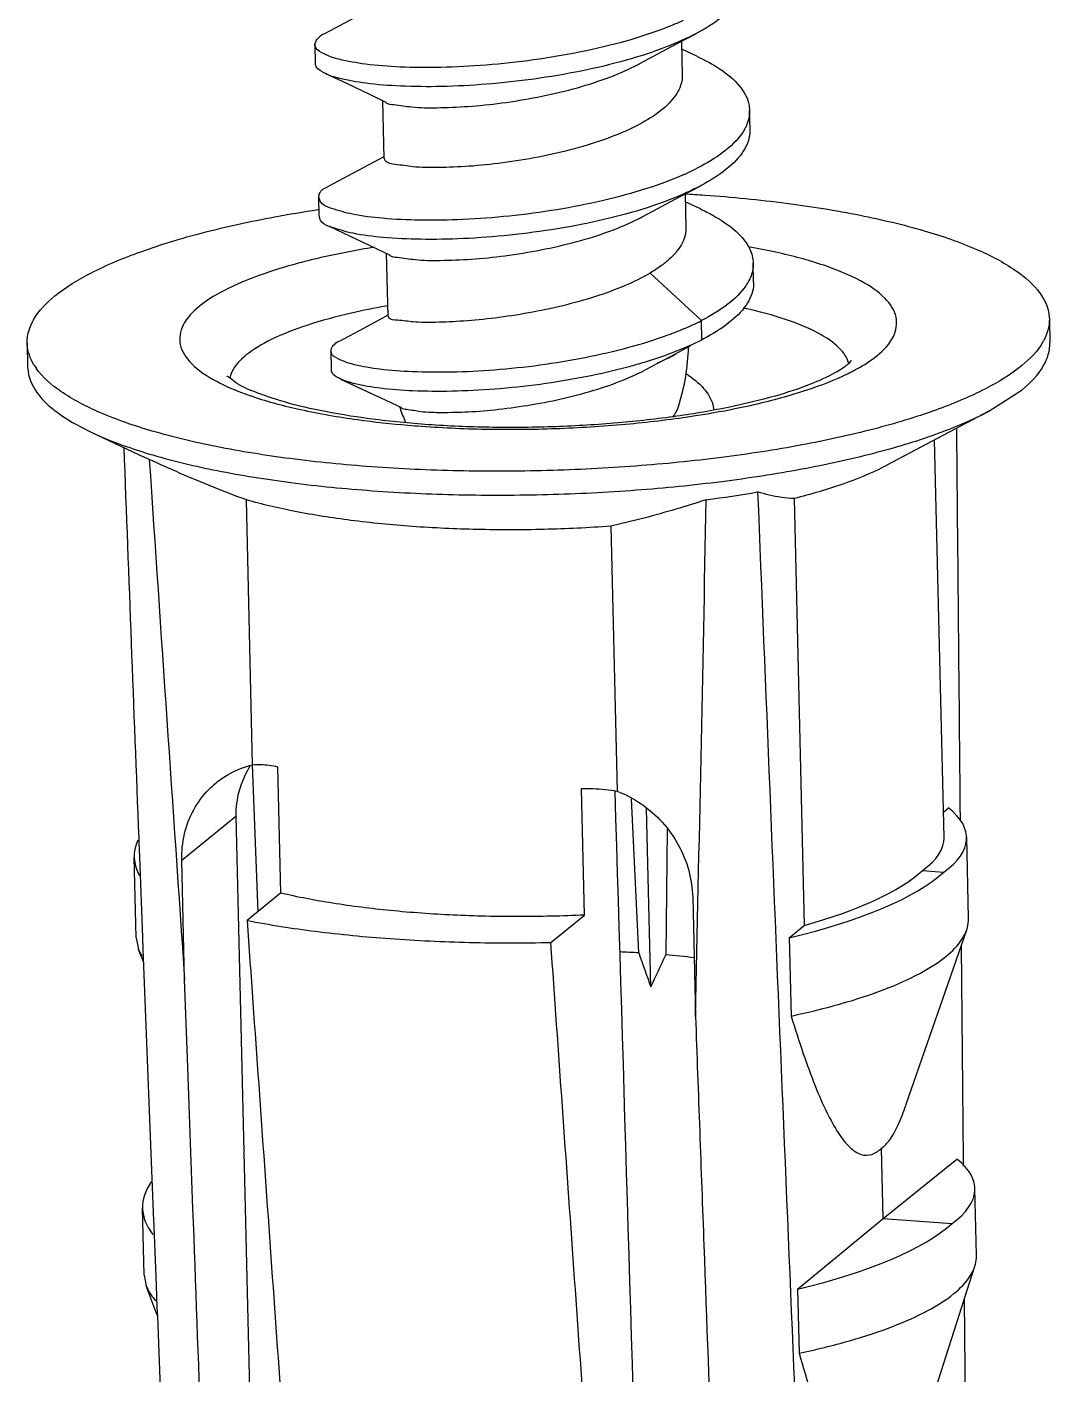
# Model space of a CAD drawing. Header units: millimetres. Extents: x 0 to 1787, y -410 to 0.
# Drawn here: x 1588.59 to 1595.68, y -383.18 to -373.85 of the extents above; entities that cross this region are included whole.
import ezdxf

# ---------------------------------------------------------------- set-up
doc = ezdxf.new("R2010")
doc.units = ezdxf.units.MM
doc.header["$MEASUREMENT"] = 0
doc.layers.get('0').update_dxf_attribs({"linetype": 'CONTINUOUS'})
doc.layers.add('02___PRT_ALL_AXES', color=7, linetype='CONTINUOUS')
doc.layers.add('3_ALL_AXES', color=7, linetype='CONTINUOUS')

# ---------------------------------------------------------------- blocks, each defined once
blk = doc.blocks.new('*U24')
at = {"color": 7, "linetype": 'Continuous'}
for p, q in [((-2.9879, 27.3122), (-2.9848, 27.18)), ((-0.3409, 27.2295), (-0.4464, 27.2789)), ((-2.6054, 26.9647), (-2.4957, 26.9123)), ((0.0269, 26.7222), (0.0238, 26.8544)), ((-2.9628, 26.2545), (-2.9597, 26.1222)), ((-0.3159, 26.1717), (-0.4213, 26.2211)), ((-2.8891, 26.0522), (-2.7443, 25.9844)), ((-2.7443, 25.9844), (-2.4707, 25.8545)), ((0.052, 25.6644), (0.0489, 25.7966)), ((-0.3099, 25.3984), (-0.6649, 25.7281)), ((-2.4833, 25.4358), (-2.5199, 25.4158)), ((-0.3067, 25.2662), (-0.3099, 25.3984)), ((-0.3844, 25.2285), (-0.3878, 25.227)), ((-0.3865, 25.224), (-0.3833, 25.2257)), ((-0.2946, 25.2725), (-0.3067, 25.2662)), ((-2.8776, 25.1901), (-2.8744, 25.0579)), ((-2.8093, 24.994), (-2.4965, 24.8479)), ((-2.4965, 24.8479), (-2.3866, 24.7959))]:
    blk.add_line(p, q, dxfattribs=at)
for points in [[(-2.5393, 27.5882), (-2.7824, 27.4585), (-2.9207, 27.3855)], [(-0.7419, 27.1768), (-0.4826, 27.3153), (-0.3447, 27.3881)], [(-2.9142, 27.11), (-2.7694, 27.0422), (-2.6054, 26.9647)], [(-2.5142, 26.5304), (-2.7573, 26.4007), (-2.8957, 26.3277)], [(-0.7168, 26.1191), (-0.4575, 26.2575), (-0.3196, 26.3303)], [(-2.5199, 25.4158), (-2.6811, 25.3283), (-2.8203, 25.2537)], [(-0.6912, 25.0616), (-0.4902, 25.1691), (-0.387, 25.2238)]]:
    blk.add_lwpolyline(points, dxfattribs=at)
for centre, radius, start, end in [((-1.2655, 28.2924), 2.0588, 293.97988, 294.6085), ((-1.1261, 26.9848), 1.7841, 294.51352, 297.22575), ((-1.2157, 27.1793), 1.9982, 293.33316, 294.53797), ((-1.1242, 26.8551), 1.7869, 294.45607, 297.22429)]:
    blk.add_arc(centre, radius, start, end, dxfattribs=at)
for points, start_tangent, end_tangent in [([(0.0018, 27.78), (0.0019, 27.7715), (-0.0364, 27.6436), (-0.1458, 27.5185), (-0.321, 27.4008), (-0.3447, 27.388)], (0.029074, -0.999577), (-0.884707, -0.466148)), ([(-0.4353, 27.4773), (-0.5564, 27.4264), (-0.8346, 27.3344), (-1.145, 27.2596), (-1.4724, 27.2039), (-1.8009, 27.1681), (-2.1145, 27.1522), (-2.3978, 27.1551), (-2.637, 27.1749), (-2.8204, 27.2089), (-2.939, 27.2535), (-2.987, 27.3047), (-2.9871, 27.3122)], (-0.909385, -0.415956), (0.090495, 0.995897)), ([(-2.9871, 27.3122), (-2.962, 27.3583), (-2.922, 27.3879)], (0.090495, 0.995897), (0.887334, 0.461128)), ([(-0.3447, 27.388), (-0.5533, 27.2942), (-0.8315, 27.2022), (-1.1418, 27.1274), (-1.4693, 27.0717), (-1.7978, 27.0359), (-2.1114, 27.0199), (-2.3947, 27.0229), (-2.6339, 27.0427), (-2.8172, 27.0766), (-2.9144, 27.1096)], (-0.884707, -0.466148), (-0.896888, 0.442258)), ([(-2.9144, 27.1096), (-2.9358, 27.1212), (-2.9839, 27.1725), (-2.9839, 27.1799)], (-0.896888, 0.442258), (0.090495, 0.995897)), ([(-2.4979, 26.9094), (-2.4397, 26.8949), (-2.3172, 26.8788), (-2.1418, 26.8735), (-1.9277, 26.8823), (-1.6936, 26.9062), (-1.4463, 26.9465), (-1.1981, 27.0038), (-0.9699, 27.0759), (-0.7714, 27.1613), (-0.7418, 27.1768)], (0.798468, -0.602037), (0.880422, 0.474191)), ([(-0.3409, 27.2295), (-0.1808, 27.1407), (-0.0464, 27.0235), (0.0183, 26.8989), (0.0233, 26.8544)], (0.906219, -0.422809), (0.015263, -0.999884)), ([(-0.4426, 27.0989), (-0.4459, 27.0553), (-0.4975, 26.9462)], (0.029373, -0.999569), (-0.601357, -0.79898)), ([(-0.4975, 26.9462), (-0.6049, 26.8423), (-0.762, 26.7463), (-0.9602, 26.661), (-1.1887, 26.589), (-1.4378, 26.5314), (-1.6864, 26.4911), (-1.9203, 26.4673), (-2.134, 26.4587), (-2.3089, 26.4641), (-2.4309, 26.4804), (-2.4973, 26.504), (-2.5046, 26.5215)], (-0.601357, -0.79898), (-0.17013, 0.985422)), ([(0.0233, 26.8544), (0.0102, 26.771), (-0.0018, 26.7412)], (0.015263, -0.999884), (-0.428446, -0.903567)), ([(-0.0018, 26.7412), (-0.0701, 26.6442), (-0.2189, 26.5229), (-0.4082, 26.4206)], (-0.428446, -0.903567), (-0.909147, -0.416475)), ([(0.0264, 26.7222), (0.0134, 26.6387), (-0.067, 26.512), (-0.2158, 26.3907), (-0.3196, 26.3302)], (0.015263, -0.999884), (-0.88493, -0.465724)), ([(-0.4288, 26.4113), (-0.6894, 26.3128), (-0.9882, 26.2306), (-1.3105, 26.1668), (-1.6405, 26.1227), (-1.9622, 26.0986), (-2.2599, 26.0939), (-2.5189, 26.107), (-2.7267, 26.1355), (-2.873, 26.1761), (-2.9508, 26.2251), (-2.9591, 26.2547)], (-0.913662, -0.406475), (-0.061629, 0.998099)), ([(-2.9591, 26.2547), (-2.9562, 26.2783), (-2.8958, 26.3281)], (-0.061629, 0.998099), (0.912985, 0.407994)), ([(-0.3196, 26.3302), (-0.4256, 26.279), (-0.6863, 26.1806), (-0.9851, 26.0984), (-1.3074, 26.0346), (-1.6374, 25.9905), (-1.9591, 25.9664), (-2.2567, 25.9617), (-2.5158, 25.9748), (-2.7235, 26.0033), (-2.8699, 26.0439), (-2.8897, 26.0508)], (-0.88493, -0.465724), (-0.936202, 0.351462)), ([(-0.3158, 26.1718), (-0.2305, 26.1283), (-0.0689, 26.0155), (0.0253, 25.8934), (0.0486, 25.7966)], (0.905866, -0.423564), (0.034767, -0.999395)), ([(-2.8897, 26.0508), (-2.9477, 26.0929), (-2.9559, 26.1225)], (-0.936202, 0.351462), (-0.061629, 0.998099)), ([(-2.4728, 25.8516), (-2.4156, 25.8374), (-2.2937, 25.8211), (-2.1188, 25.8157), (-1.905, 25.8243), (-1.6711, 25.8481), (-1.4225, 25.8884), (-1.1734, 25.946), (-0.945, 26.018), (-0.7468, 26.1033), (-0.7168, 26.119)], (0.802539, -0.596599), (0.880423, 0.47419)), ([(-0.4175, 26.0412), (-0.4209, 25.9974), (-0.4724, 25.8884)], (0.02922, -0.999573), (-0.601357, -0.79898)), ([(-0.4724, 25.8884), (-0.5222, 25.8331), (-0.5867, 25.7795), (-0.6649, 25.7281)], (-0.601357, -0.79898), (-0.860195, -0.509965)), ([(0.0486, 25.7966), (0.0475, 25.7663), (0.0195, 25.6766)], (0.034767, -0.999395), (-0.455828, -0.890068)), ([(-0.6649, 25.7281), (-0.838, 25.6413), (-1.043, 25.5654), (-1.2708, 25.5015), (-1.5073, 25.4518), (-1.7396, 25.4165), (-1.9581, 25.3951), (-2.1522, 25.3865), (-2.3068, 25.3893), (-2.4154, 25.4007), (-2.4744, 25.4182), (-2.478, 25.4297)], (-0.860195, -0.509965), (-0.111421, 0.993773)), ([(0.0517, 25.6644), (0.0507, 25.6341), (0, 25.5063), (-0.1211, 25.3823), (-0.2946, 25.2725)], (0.034767, -0.999395), (-0.885096, -0.465408)), ([(0.0195, 25.6766), (-0.0031, 25.6385)], (-0.455828, -0.890068), (-0.560659, -0.828047)), ([(-0.0031, 25.6385), (-0.1242, 25.5145), (-0.3099, 25.3984)], (-0.560659, -0.828047), (-0.888952, -0.458001)), ([(-0.4242, 25.3445), (-0.5414, 25.2977), (-0.8142, 25.2112), (-1.1152, 25.1412), (-1.4302, 25.0892), (-1.7443, 25.0559), (-2.0427, 25.0412), (-2.3115, 25.0438), (-2.5382, 25.0619), (-2.7124, 25.0928), (-2.8265, 25.1332), (-2.8757, 25.1794), (-2.8759, 25.1899)], (-0.918162, -0.396205), (0.10963, 0.993972)), ([(-2.8759, 25.1899), (-2.8585, 25.2275), (-2.8216, 25.2562)], (0.10963, 0.993972), (0.892856, 0.450342)), ([(-0.3878, 25.227), (-0.5383, 25.1655), (-0.7063, 25.1091)], (-0.91082, -0.412804), (-0.956653, -0.29123)), ([(-0.7063, 25.1091), (-0.811, 25.079), (-1.112, 25.009), (-1.427, 24.957), (-1.7412, 24.9237), (-2.0396, 24.909), (-2.3084, 24.9116), (-2.5351, 24.9297), (-2.7093, 24.9606), (-2.8093, 24.9941)], (-0.956653, -0.29123), (-0.905468, 0.424415)), ([(-0.6141, 25.1071), (-0.5319, 25.1433)], (0.935291, 0.353878), (0.889573, 0.456792)), ([(-0.5319, 25.1433), (-0.4879, 25.168), (-0.4813, 25.1722)], (0.889573, 0.456792), (0.843755, 0.536729)), ([(-2.8093, 24.9941), (-2.8234, 25.001), (-2.8725, 25.0472), (-2.8728, 25.0577)], (-0.905468, 0.424415), (0.10963, 0.993972)), ([(-2.3883, 24.7923), (-2.3532, 24.7847), (-2.2546, 24.7694), (-2.1098, 24.7626), (-1.9265, 24.7669), (-1.7147, 24.7844), (-1.4857, 24.8163), (-1.2522, 24.8631), (-1.0269, 24.9244), (-0.8223, 24.999), (-0.6912, 25.0616)], (0.914116, -0.405452), (0.879716, 0.475499)), ([(-0.4174, 25.0323), (-0.3975, 25.0188), (-0.2822, 24.9136), (-0.2278, 24.8029), (-0.2246, 24.7805)], (0.836092, -0.548589), (0.086203, -0.996278)), ([(-0.4666, 24.8121), (-0.4865, 24.7656), (-0.5094, 24.7296)], (-0.301417, -0.953492), (-0.591424, -0.806361))]:
    blk.add_spline(points, degree=3, dxfattribs=dict(at, start_tangent=start_tangent, end_tangent=end_tangent))
at = {"layer": '02___PRT_ALL_AXES', "color": 7, "linetype": 'Continuous'}
for p, q in [((-2.9668, 26.1678), (-2.9613, 26.1687)), ((2.1006, 25.411), (2.1045, 25.2456)), ((-4.9814, 25.2432), (-4.9775, 25.0777)), ((1.6815, 24.7708), (1.9114, 24.9195)), ((1.6815, 24.7708), (0.9756, 24.3966)), ((-4.5325, 24.6236), (-4.1704, 24.453)), ((1.3711, 21.8169), (1.3058, 24.5716)), ((-4.1348, 24.4367), (-4.1704, 24.453)), ((-3.4189, 22.3215), (-3.4624, 24.1568)), ((0.3322, 24.1657), (0.4023, 21.208)), ((-0.9377, 23.9742), (-0.8942, 22.1389)), ((-3.4231, 22.3214), (-3.3833, 21.3038)), ((-3.2459, 22.3086), (-3.2252, 21.4328)), ((-1.1208, 21.2805), (-1.1415, 22.1564)), ((-0.7436, 21.0188), (-0.7944, 22.0862)), ((1.3669, 21.9944), (1.4026, 22.0232)), ((-3.9096, 21.6604), (-3.5351, 21.966)), ((-3.5351, 21.966), (-3.1135, 4.1816)), ((-0.6608, 20.7846), (-0.6901, 22.0187)), ((-0.5478, 21.8764), (-0.5568, 21.0052)), ((1.541, 21.2595), (1.5277, 21.8194)), ((-4.2258, 21.1228), (-4.2391, 21.6827)), ((-4.2031, 21.6841), (-4.1815, 21.1246)), ((-3.89, 20.8337), (-3.9096, 21.6604)), ((1.2219, 21.5886), (1.3699, 21.5779)), ((-3.2252, 21.4328), (-3.4571, 21.2435)), ((-0.3704, 21.4043), (-0.3508, 20.5777)), ((-1.3527, 21.0913), (-1.1208, 21.2805)), ((0.2988, 21.1225), (0.4023, 21.208)), ((-4.2258, 21.1228), (-4.209, 21.0431)), ((-4.1815, 21.1246), (-4.1784, 21.0443)), ((0.2988, 21.1225), (0.3116, 20.5813)), ((1.1073, 19.9649), (1.528, 21.1791)), ((-4.1749, 20.9579), (-4.209, 21.0431)), ((1.4899, 21.0685), (1.5028, 19.5906)), ((-3.8702, 20.2905), (-3.89, 20.8337)), ((0.9493, 19.1796), (0.9378, 19.6662)), ((0.9493, 19.1796), (1.4603, 19.5903)), ((1.5028, 19.5906), (1.5032, 19.5425)), ((1.5964, 18.924), (1.5854, 19.3865)), ((-4.1704, 18.7873), (-4.1814, 19.2498)), ((0.3565, 18.6896), (0.9493, 19.1796)), ((0.9493, 19.1796), (1.4276, 19.145)), ((-4.099, 19.007), (-4.0875, 18.7156)), ((-4.1704, 18.7873), (-4.1557, 18.7129)), ((1.1693, 17.5565), (1.5851, 18.8489)), ((-4.0792, 18.5089), (-4.1557, 18.7129)), ((-4.0875, 18.7156), (-4.0815, 18.5634)), ((0.3565, 18.6896), (0.367, 18.2457)), ((1.511, 18.6176), (1.5223, 17.2107))]:
    blk.add_line(p, q, dxfattribs=at)
for centre, radius, start, end in [((-1.5538, 20.1902), 5.3918, 99.91993, 100.068), ((1.7098, 25.445), 0.3972, 330.70972, 331.83174), ((0.5587, 25.0623), 0.1575, 13.94274, 16.28679), ((-4.5604, 25.3172), 0.4357, 211.07772, 215.02737), ((-3.374, 24.9564), 0.2084, 155.19279, 168.4975), ((-0.002, 26.4767), 1.6086, 296.15028, 297.23356), ((0.1045, 26.27), 1.3761, 297.22759, 298.72898), ((1612.1172, 132.4464), 1619.857, 183.8232342, 183.9509714), ((-1.4156, 32.9205), 8.8366, 277.40853, 279.74258), ((3429.8541, 161.9761), 3432.5401, 182.3001801, 182.4380486), ((-1534.2001, 54.3169), 1534.2203, 358.7399, 358.8736231), ((-1.1436, 14.1122), 6.9182, 86.68481, 87.78541), ((8.7815, 24.2539), 10.0595, 198.76013, 200.17446), ((-6.7018, 23.7677), 6.7374, 333.71988, 335.79408), ((-1.0542, 15.2714), 5.7554, 83.07373, 85.0425)]:
    blk.add_arc(centre, radius, start, end, dxfattribs=at)
for centre, major_axis, ratio, start_param, end_param in [((-2.5705, 22.1158), (0.9403, 0.2971), 0.726656, 2.458909, 2.933802), ((-1.3562, 21.7751), (2.884, 0.0426), 0.249669, -0.33608, 0.291969), ((-1.3562, 21.7751), (2.8828, 0.0948), 0.297185, 9.285017, 9.575779), ((-1.3562, 21.7751), (2.7274, 0.0403), 0.249669, -0.33608, 0.002382), ((-1.3562, 21.7751), (2.8828, 0.0948), 0.297185, -0.96908, -0.341031), ((-1.3562, 21.7751), (2.7262, 0.0896), 0.297185, -0.879518, -0.341031), ((-1.2986, 19.3422), (2.884, 0.0426), 0.249669, -0.33608, 0.291969), ((-1.2986, 19.3422), (2.8828, 0.0948), 0.297185, 9.209816, 9.638184), ((-1.2986, 19.3422), (2.8828, 0.0948), 0.297185, -0.96908, -0.341031)]:
    blk.add_ellipse(centre, major_axis=major_axis, ratio=ratio, start_param=start_param, end_param=end_param, dxfattribs=at)
for points, start_tangent, end_tangent in [([(-0.4247, 26.2775), (-0.2866, 26.2683), (0.2777, 26.2119), (0.7897, 26.1285), (1.2338, 26.0208), (1.5965, 25.8919), (1.8668, 25.7458), (2.0364, 25.587), (2.1002, 25.4203), (2.1005, 25.4111)], (0.998203, -0.059926), (0.017922, -0.999839)), ([(-4.7883, 25.5693), (-4.5394, 25.7279), (-4.1942, 25.8758), (-3.7653, 26.0069), (-3.2657, 26.1172), (-2.9668, 26.1678)], (0.774806, 0.632199), (0.988553, 0.150873)), ([(-2.5767, 25.9064), (-2.9457, 25.8346), (-3.3026, 25.7359), (-3.5878, 25.6215), (-3.7887, 25.497)], (-0.987046, -0.160438), (-0.774806, -0.632199)), ([(0.9079, 25.1572), (1.0201, 25.2883), (1.0389, 25.422), (0.9622, 25.552), (0.793, 25.6734), (0.5378, 25.7814), (0.2064, 25.8719), (0.0167, 25.9094)], (0.774806, 0.632199), (-0.9848, 0.173694)), ([(-4.9814, 25.2431), (-4.937, 25.4035), (-4.7883, 25.5693)], (-0.017922, 0.999839), (0.774806, 0.632199)), ([(-3.7887, 25.497), (-3.9009, 25.3659), (-3.9198, 25.2322), (-3.8431, 25.1022), (-3.6739, 24.9808), (-3.6216, 24.9543)], (-0.774806, -0.632199), (0.901475, -0.432832)), ([(-2.4964, 25.499), (-2.7339, 25.4509), (-3.0428, 25.3657), (-3.2899, 25.2668), (-3.4656, 25.1582)], (-0.9846, -0.17482), (-0.774806, -0.632199)), ([(0.7099, 25.1065), (0.6463, 25.2063), (0.4996, 25.3112), (0.2787, 25.4046), (-0.008, 25.4828), (-0.0207, 25.4856)], (-0.280326, 0.959905), (-0.977441, 0.211208)), ([(2.1005, 25.4111), (2.0599, 25.2575)], (0.017922, -0.999839), (-0.472047, -0.881573)), ([(-4.9336, 25.0923), (-4.981, 25.2339), (-4.9814, 25.2431)], (-0.515784, 0.856718), (-0.017922, 0.999839)), ([(2.0562, 25.2507), (1.9075, 25.0849)], (-0.48922, -0.87216), (-0.774806, -0.632199)), ([(1.9114, 24.9195), (2.0609, 25.0866), (2.1045, 25.2456)], (0.774806, 0.632199), (-0.01697, 0.999856)), ([(-3.4656, 25.1582), (-3.5632, 25.0438)], (-0.774806, -0.632199), (-0.419372, -0.907815)), ([(0.7306, 25.1202), (0.7043, 25.0948)], (0.088404, 0.996085), (-0.774806, -0.632199)), ([(0.766, 25.0633), (0.9079, 25.1572)], (0.876736, 0.480972), (0.774806, 0.632199)), ([(-4.9775, 25.0777), (-4.9771, 25.0673), (-4.9127, 24.9008), (-4.7427, 24.7422), (-4.5325, 24.6236)], (0.01697, -0.999856), (0.904643, -0.426171)), ([(1.9075, 25.0849), (1.6585, 24.9263), (1.3134, 24.7784), (0.8844, 24.6473), (0.3849, 24.537), (-0.1703, 24.4506), (-0.7641, 24.391), (-1.3785, 24.3598), (-1.9948, 24.3581), (-2.5943, 24.3859), (-3.1586, 24.4423), (-3.6706, 24.5257), (-4.1147, 24.6334), (-4.4774, 24.7623), (-4.7477, 24.9084), (-4.9173, 25.0672)], (-0.774806, -0.632199), (-0.573606, 0.819131)), ([(0.7043, 25.0948), (0.6139, 25.0356), (0.4464, 24.9582), (0.2012, 24.8762), (-0.1125, 24.7999), (-0.4811, 24.7363), (-0.8889, 24.69), (-1.3189, 24.6638), (-1.7538, 24.6591), (-2.1761, 24.6759), (-2.5685, 24.7131), (-2.9143, 24.7679), (-3.1983, 24.8351), (-3.4078, 24.9067), (-3.5374, 24.9706), (-3.5936, 25.0115), (-3.5965, 25.0128)], (-0.774806, -0.632199), (-0.93114, 0.364663)), ([(-0.2227, 24.7615), (0.0648, 24.8196), (0.4218, 24.9183), (0.707, 25.0327)], (0.984912, 0.173057), (0.897535, 0.440942)), ([(-3.6216, 24.9543), (-3.4186, 24.8728), (-3.0872, 24.7823), (-2.6924, 24.7128), (-2.3426, 24.6742)], (0.901475, -0.432832), (0.996441, -0.084297)), ([(-4.5325, 24.6236), (-4.4722, 24.5963), (-4.1095, 24.4676), (-3.6656, 24.36), (-3.1539, 24.2768), (-2.5901, 24.2204), (-1.9912, 24.1927), (-1.3755, 24.1943), (-0.7616, 24.2254), (-0.1682, 24.2849), (0.3866, 24.3711), (0.8861, 24.4813), (1.315, 24.6121), (1.6602, 24.7597), (1.6816, 24.7708)], (0.904643, -0.426171), (0.884139, 0.467223)), ([(-2.3426, 24.6742), (-2.2493, 24.6669), (-1.7751, 24.6464), (-1.288, 24.6522), (-0.8068, 24.6839), (-0.35, 24.7405), (-0.2227, 24.7615)], (0.996441, -0.084297), (0.984912, 0.173057)), ([(1.4565, 24.6515), (1.4765, 22.5449), (1.4821, 21.9346)], (0.009663, -0.999953), (0.009114, -0.999958)), ([(-4.3116, 24.5195), (-4.2081, 21.8133), (-4.2031, 21.6841)], (0.037938, -0.99928), (0.038531, -0.999257)), ([(-3.4624, 24.1568), (-3.6965, 24.247), (-3.9204, 24.3405), (-4.1348, 24.4367)], (-0.939374, 0.342893), (-0.908234, 0.418462)), ([(0.9756, 24.3965), (0.9526, 24.3846), (0.6762, 24.2682), (0.3322, 24.1657)], (-0.884253, -0.467008), (-0.969547, -0.244905)), ([(0.3322, 24.1657), (0.2444, 24.1742), (0.1603, 24.1897), (0.0797, 24.2113)], (-0.999058, 0.04339), (-0.958009, 0.286737)), ([(-0.9377, 23.9742), (-1.4001, 23.9521), (-1.8633, 23.9515), (-2.3138, 23.9727), (-2.7385, 24.0149), (-3.1251, 24.0768), (-3.4624, 24.1568)], (-0.997441, -0.071494), (-0.961586, 0.274503)), ([(-0.2762, 24.1576), (-0.4869, 24.092), (-0.7071, 24.0307), (-0.9377, 23.9742)], (-0.951492, -0.307673), (-0.975721, -0.219016)), ([(-3.6721, 22.1965), (-3.5832, 22.2571), (-3.4189, 22.3215)], (0.774774, 0.632239), (0.972124, 0.234465)), ([(-3.4189, 22.3215), (-3.3631, 22.3237), (-3.3051, 22.3194), (-3.2459, 22.3086)], (0.994837, 0.101485), (0.973678, -0.227927)), ([(-3.9096, 21.6604), (-3.8908, 21.8426), (-3.827, 22.0097), (-3.7222, 22.1509), (-3.6721, 22.1965)], (-0.023695, 0.999719), (0.774774, 0.632239)), ([(-1.1415, 22.1564), (-1.0594, 22.157), (-0.9767, 22.1511), (-0.8942, 22.1389)], (0.998933, 0.046178), (0.982719, -0.185105)), ([(-0.9102, 22.1384), (-0.727, 16.0954), (-0.5399, 9.9564), (-0.355, 3.9258)], (0.030239, -0.999543), (0.030759, -0.999527)), ([(-0.8942, 22.1389), (-0.7263, 22.0505), (-0.5818, 21.9237), (-0.4699, 21.7668), (-0.3979, 21.5899), (-0.3704, 21.4043)], (0.934389, -0.356255), (0.023695, -0.999719)), ([(-1.1208, 21.2805), (-1.5788, 21.2699), (-2.0307, 21.2804), (-2.4637, 21.3118), (-2.8656, 21.363), (-3.2252, 21.4328)], (-0.998933, -0.046178), (-0.973678, 0.227927)), ([(-3.4571, 21.2435), (-3.377, 20.1066), (-3.2974, 18.9811), (-3.2182, 17.8673)], (0.070134, -0.997538), (0.071113, -0.997468)), ([(-3.4571, 21.2435), (-2.9843, 21.1686), (-2.4661, 21.1175), (-1.9172, 21.0914), (-1.3527, 21.0913)], (0.98184, -0.189712), (0.999743, 0.022672)), ([(1.5279, 21.1792), (1.5406, 21.2404), (1.5408, 21.2595)], (0.329996, 0.943982), (-0.033379, 0.999443)), ([(-1.1138, 17.7151), (-1.193, 18.8289), (-1.2726, 19.9544), (-1.3527, 21.0913)], (-0.071113, 0.997468), (-0.070134, 0.997538)), ([(1.3838, 20.994), (1.4971, 21.1162), (1.5279, 21.1792)], (0.774806, 0.632199), (0.329996, 0.943982)), ([(-4.2089, 21.0432), (-4.2062, 21.0365), (-4.1848, 20.9953)], (0.352116, -0.935956), (0.533014, -0.846106)), ([(-4.1784, 21.0443), (-4.105, 19.1604), (-4.099, 19.007)], (0.038683, -0.999252), (0.039222, -0.999231)), ([(0.3116, 20.5813), (0.6606, 20.6676), (0.9603, 20.7669), (1.2033, 20.8766), (1.3838, 20.994)], (0.977955, 0.208815), (0.774806, 0.632199)), ([(-0.3508, 20.5777), (-0.2929, 18.992), (-0.2352, 17.4186), (-0.1778, 15.8577)], (0.036432, -0.999336), (0.036856, -0.999321)), ([(0.3116, 20.5813), (0.3961, 20.3204), (0.4787, 20.0969), (0.5599, 19.9123), (0.6402, 19.7692), (0.7196, 19.6712), (0.7973, 19.6225), (0.8709, 19.6229), (0.9378, 19.6662)], (0.293094, -0.956084), (0.721757, 0.692147)), ([(-3.717, 16.1137), (-3.7744, 17.6746), (-3.8321, 19.248), (-3.8702, 20.2905)], (-0.036856, 0.999321), (-0.036476, 0.999335)), ([(0.9378, 19.6662), (0.9948, 19.7239), (1.0557, 19.8334), (1.106, 19.9611)], (0.838024, 0.545634), (0.327752, 0.944764)), ([(1.585, 18.849), (1.596, 18.9048), (1.5962, 18.9239)], (0.309471, 0.950909), (-0.033379, 0.999443)), ([(1.4391, 18.6584), (1.5525, 18.7807), (1.585, 18.849)], (0.774806, 0.632199), (0.309471, 0.950909)), ([(-4.1554, 18.7129), (-4.1508, 18.7009), (-4.0909, 18.6096)], (0.330635, -0.943759), (0.672515, -0.740084)), ([(0.367, 18.2457), (0.716, 18.3321), (1.0157, 18.4313), (1.2587, 18.541), (1.4391, 18.6584)], (0.977955, 0.208815), (0.774806, 0.632199)), ([(-4.0815, 18.5634), (-4.0025, 16.5713)], (0.039352, -0.999225), (0.040007, -0.999199)), ([(0.367, 18.2457), (0.4512, 17.9646), (0.5335, 17.7228), (0.6145, 17.5216), (0.6948, 17.3634), (0.7746, 17.2527), (0.8532, 17.1945), (0.9279, 17.1904), (0.9954, 17.2333)], (0.273256, -0.961941), (0.716448, 0.69764))]:
    blk.add_spline(points, degree=3, dxfattribs=dict(at, start_tangent=start_tangent, end_tangent=end_tangent))
at = {"layer": '3_ALL_AXES', "color": 7, "linetype": 'Continuous'}
for p, q in [((-0.4477, 27.3337), (-0.4421, 27.0989)), ((-2.5185, 26.9232), (-2.509, 26.5207)), ((-0.4226, 26.2759), (-0.4171, 26.0411)), ((-2.4935, 25.8654), (-2.4831, 25.429))]:
    blk.add_line(p, q, dxfattribs=at)
for centre, radius, start, end in [((-1.8613, 25.2518), 1.4626, 342.50208, 358.58129), ((-1.0166, 25.2717), 1.4623, 198.70901, 199.17087), ((-1.0178, 25.2713), 1.4611, 199.16997, 203.33611)]:
    blk.add_arc(centre, radius, start, end, dxfattribs=at)

msp = doc.modelspace()

# ---------------------------------------------------------------- block references
msp.add_blockref('*U24', (1593.5704, -401.2788))

doc.saveas('drawing.dxf')
